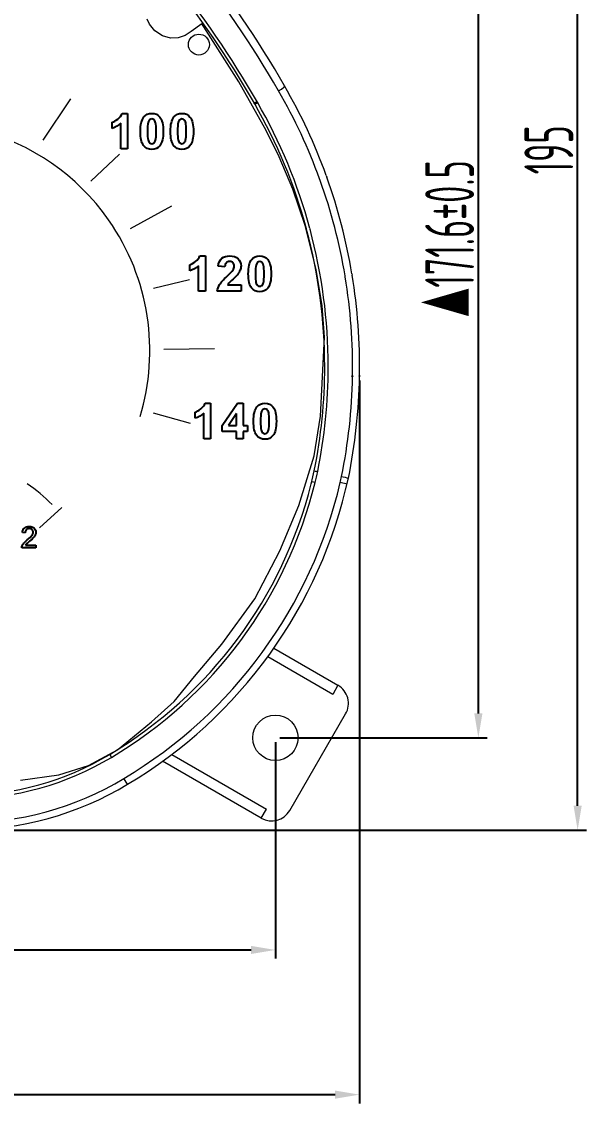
# Model space of a CAD drawing. Header units: millimetres. Extents: x 2768 to 3957, y 940 to 1781.
# Drawn here: x 3202.1 to 3283, y 1383.3 to 1538.3 of the extents above; entities that cross this region are included whole.
import ezdxf

# ---------------------------------------------------------------- set-up
doc = ezdxf.new("R2010")
doc.units = ezdxf.units.MM
doc.layers.add('layer 1', color=7, linetype='Continuous')
doc.layers.add('尺寸标注', color=2, linetype='Continuous', lineweight=25)
doc.layers.add('粗实线', color=7, linetype='Continuous', lineweight=50)
doc.styles.add('SGW', font='gbenor.shx', dxfattribs={"width": 0.6, "bigfont": 'hztxt.shx'})
doc.dimstyles.new('线性', dxfattribs={"dimtxt": 7, "dimasz": 3.5, "dimexe": 1.25, "dimexo": 0.625, "dimtad": 1, "dimdsep": 46, "dimtxsty": 'SGW', "dimcen": 2.5, "dimadec": 0, "dimazin": 0, "dimtfac": 1, "dimtmove": 0, "dimatfit": 3, "dimfxl": 0, "dimarcsym": 0})

# ---------------------------------------------------------------- blocks, each defined once
blk = doc.blocks.new('*D2')
at = {"layer": 'Defpoints', "color": 0, "transparency": 16777216}
for p in [(2857.49, 1435.65), (3238.49, 1435.65), (3238.49, 1405.25)]:
    blk.add_point(p, dxfattribs=at)
at = {"layer": '尺寸标注', "color": 0, "lineweight": -2, "transparency": 16777216}
for p, q in [((2857.49, 1435.03), (2857.49, 1404)), ((3238.49, 1435.03), (3238.49, 1404)), ((2860.99, 1405.25), (3234.99, 1405.25))]:
    blk.add_line(p, q, dxfattribs=at)
at = {"layer": '尺寸标注', "color": 0, "transparency": 16777216}
for points in [[(2860.99, 1405.83), (2860.99, 1404.67), (2857.49, 1405.25)], [(3234.99, 1405.83), (3234.99, 1404.67), (3238.49, 1405.25)]]:
    blk.add_solid(points, dxfattribs=at)
at = {"layer": '尺寸标注', "color": 0, "transparency": 16777216, "insert": (3046.81, 1409.37), "char_height": 7, "attachment_point": 5, "style": 'SGW'}
blk.add_mtext('\\M+181A3381%%P1', dxfattribs=at)
blk = doc.blocks.new('_DotSmall')
at = {"color": 0, "linetype": 'ByBlock', "const_width": 0.5}
blk.add_lwpolyline([(-0.0625, 0, 1), (0.0625, 0, 1)], format="xyb", close=True, dxfattribs=at)
blk = doc.blocks.new('*D3')
at = {"layer": 'Defpoints', "color": 0, "transparency": 16777216}
for p in [(3153.99, 1607.22), (3267.57, 1607.22), (3238.49, 1435.65)]:
    blk.add_point(p, dxfattribs=at)
at = {"layer": '尺寸标注', "color": 0, "lineweight": -2, "transparency": 16777216}
for p, q in [((3154.62, 1607.22), (3268.82, 1607.22)), ((3267.57, 1439.15), (3267.57, 1603.72)), ((3239.11, 1435.65), (3268.82, 1435.65))]:
    blk.add_line(p, q, dxfattribs=at)
at = {"layer": '尺寸标注', "color": 0, "transparency": 16777216}
for points in [[(3266.99, 1603.72), (3268.16, 1603.72), (3267.57, 1607.22)], [(3266.99, 1439.15), (3268.16, 1439.15), (3267.57, 1435.65)]]:
    blk.add_solid(points, dxfattribs=at)
at = {"layer": '尺寸标注', "color": 0, "transparency": 16777216, "insert": (3263.45, 1507.2), "char_height": 7, "attachment_point": 5, "rotation": 90, "style": 'SGW'}
blk.add_mtext('\\M+181A3171.6%%P0.5', dxfattribs=at)
blk = doc.blocks.new('*D5')
at = {"layer": 'Defpoints', "color": 0, "transparency": 16777216}
for p in [(2845.68, 1489.72), (3250.54, 1487.47), (3250.54, 1384.51)]:
    blk.add_point(p, dxfattribs=at)
at = {"layer": '尺寸标注', "color": 0, "lineweight": -2, "transparency": 16777216}
for p, q in [((2845.68, 1489.1), (2845.68, 1383.26)), ((3250.54, 1486.85), (3250.54, 1383.26)), ((2849.18, 1384.51), (3247.04, 1384.51))]:
    blk.add_line(p, q, dxfattribs=at)
at = {"layer": '尺寸标注', "color": 0, "transparency": 16777216}
for points in [[(2849.18, 1385.09), (2849.18, 1383.93), (2845.68, 1384.51)], [(3247.04, 1385.09), (3247.04, 1383.93), (3250.54, 1384.51)]]:
    blk.add_solid(points, dxfattribs=at)
at = {"layer": '尺寸标注', "color": 0, "transparency": 16777216, "insert": (3048.11, 1388.63), "char_height": 7, "attachment_point": 5, "style": 'SGW'}
blk.add_mtext('404.9', dxfattribs=at)
blk = doc.blocks.new('*D6')
at = {"layer": 'Defpoints', "color": 0, "transparency": 16777216}
for p in [(3048.36, 1617.42), (3281.8, 1617.42), (3048.24, 1422.42)]:
    blk.add_point(p, dxfattribs=at)
at = {"layer": '尺寸标注', "color": 0, "lineweight": -2, "transparency": 16777216}
for p, q in [((3048.98, 1617.42), (3283.05, 1617.42)), ((3281.8, 1425.92), (3281.8, 1613.92)), ((3048.87, 1422.42), (3283.05, 1422.42))]:
    blk.add_line(p, q, dxfattribs=at)
at = {"layer": '尺寸标注', "color": 0, "transparency": 16777216}
for points in [[(3281.22, 1613.92), (3282.38, 1613.92), (3281.8, 1617.42)], [(3281.22, 1425.92), (3282.38, 1425.92), (3281.8, 1422.42)]]:
    blk.add_solid(points, dxfattribs=at)
at = {"layer": '尺寸标注', "color": 0, "transparency": 16777216, "insert": (3277.67, 1519.92), "char_height": 7, "attachment_point": 5, "rotation": 90, "style": 'SGW'}
blk.add_mtext('195', dxfattribs=at)

msp = doc.modelspace()

# ---------------------------------------------------------------- linework, layer by layer
at = {"layer": 'layer 1', "color": 51, "lineweight": 20}
msp.add_ellipse((3227.52, 1535.007), major_axis=(0, 1.5), ratio=1, dxfattribs=at)
at = {"layer": 'layer 1', "lineweight": 20}
for points in [[(3220.434, 1537.935), (3220.434, 1537.935), (3220.118, 1538.632), (3220.118, 1538.632)], [(3221.205, 1536.982), (3221.205, 1536.982), (3220.434, 1537.935), (3220.434, 1537.935)], [(3222.329, 1536.262), (3222.329, 1536.262), (3221.205, 1536.982), (3221.205, 1536.982)], [(3226.429, 1536.862), (3226.429, 1536.862), (3225.55, 1536.301), (3225.55, 1536.301)], [(3227.929, 1537.962), (3227.929, 1537.962), (3226.429, 1536.862), (3226.429, 1536.862)], [(3228.229, 1537.562), (3228.229, 1537.562), (3227.929, 1537.962), (3227.929, 1537.962)], [(3223.471, 1535.947), (3223.471, 1535.947), (3222.329, 1536.262), (3222.329, 1536.262)], [(3224.555, 1535.984), (3224.555, 1535.984), (3223.471, 1535.947), (3223.471, 1535.947)], [(3225.55, 1536.301), (3225.55, 1536.301), (3224.555, 1535.984), (3224.555, 1535.984)], [(3239.023, 1518.905), (3239.023, 1518.905), (3237.141, 1522.685), (3237.141, 1522.685)], [(3245.529, 1493.062), (3245.529, 1493.062), (3245.179, 1497.562), (3245.179, 1497.562)], [(3244.029, 1476.062), (3244.029, 1476.062), (3244.929, 1481.762), (3244.929, 1481.762)], [(3239.129, 1462.462), (3239.129, 1462.462), (3241.829, 1468.962), (3241.829, 1468.962)], [(3235.529, 1455.562), (3235.529, 1455.562), (3239.129, 1462.462), (3239.129, 1462.462)], [(3230.829, 1449.062), (3230.829, 1449.062), (3235.529, 1455.562), (3235.529, 1455.562)]]:
    msp.add_open_spline(points, degree=3, dxfattribs=at)
at = {"layer": 'layer 1', "color": 7, "lineweight": 0}
for points in [[(3214.581, 1509.883), (3205.482, 1522.878), (3188.366, 1527.464), (3173.988, 1520.76)], [(3205.189, 1521.286), (3205.189, 1521.286), (3209.158, 1527.223), (3209.158, 1527.223)], [(3219.096, 1481.691), (3221.908, 1491.026), (3220.495, 1501.437), (3214.581, 1509.883)], [(3204.661, 1465.75), (3204.661, 1465.75), (3207.875, 1468.672), (3207.875, 1468.672)], [(3204.661, 1465.75), (3204.661, 1465.75), (3207.875, 1468.672), (3207.875, 1468.672)], [(3204.661, 1465.75), (3204.661, 1465.75), (3207.875, 1468.672), (3207.875, 1468.672)], [(3204.661, 1465.75), (3204.661, 1465.75), (3207.875, 1468.672), (3207.875, 1468.672)], [(3204.661, 1465.75), (3204.661, 1465.75), (3207.875, 1468.672), (3207.875, 1468.672)], [(3204.661, 1465.75), (3204.661, 1465.75), (3207.875, 1468.672), (3207.875, 1468.672)], [(3204.661, 1465.75), (3204.661, 1465.75), (3207.875, 1468.672), (3207.875, 1468.672)], [(3204.661, 1465.75), (3204.661, 1465.75), (3207.875, 1468.672), (3207.875, 1468.672)], [(3204.661, 1465.75), (3204.661, 1465.75), (3207.875, 1468.672), (3207.875, 1468.672)], [(3204.661, 1465.75), (3204.661, 1465.75), (3207.875, 1468.672), (3207.875, 1468.672)], [(3204.661, 1465.75), (3204.661, 1465.75), (3207.875, 1468.672), (3207.875, 1468.672)], [(3204.661, 1465.75), (3204.661, 1465.75), (3207.875, 1468.672), (3207.875, 1468.672)], [(3204.661, 1465.75), (3204.661, 1465.75), (3207.875, 1468.672), (3207.875, 1468.672)], [(3204.661, 1465.75), (3204.661, 1465.75), (3207.875, 1468.672), (3207.875, 1468.672)], [(3204.661, 1465.75), (3204.661, 1465.75), (3207.875, 1468.672), (3207.875, 1468.672)], [(3204.661, 1465.75), (3204.661, 1465.75), (3207.875, 1468.672), (3207.875, 1468.672)], [(3204.661, 1465.75), (3204.661, 1465.75), (3207.875, 1468.672), (3207.875, 1468.672)], [(3204.661, 1465.75), (3204.661, 1465.75), (3207.875, 1468.672), (3207.875, 1468.672)], [(3204.661, 1465.75), (3204.661, 1465.75), (3207.875, 1468.672), (3207.875, 1468.672)], [(3204.661, 1465.75), (3204.661, 1465.75), (3207.875, 1468.672), (3207.875, 1468.672)], [(3204.661, 1465.75), (3204.661, 1465.75), (3207.875, 1468.672), (3207.875, 1468.672)], [(3207.875, 1468.672), (3207.875, 1468.672), (3207.875, 1468.672), (3207.875, 1468.672)], [(3204.661, 1465.75), (3204.661, 1465.75), (3204.661, 1465.75), (3204.661, 1465.75)]]:
    msp.add_open_spline(points, degree=3, dxfattribs=at)
at = {"layer": 'layer 1', "color": 7}
for points in [[(3215.084, 1523.87), (3215.336, 1523.952), (3215.611, 1524.108), (3215.907, 1524.339)], [(3215.907, 1524.339), (3216.204, 1524.571), (3216.407, 1524.84), (3216.517, 1525.148)], [(3216.517, 1525.148), (3216.517, 1525.148), (3217.302, 1525.148), (3217.302, 1525.148)], [(3217.302, 1525.148), (3217.302, 1525.148), (3217.302, 1520.076), (3217.302, 1520.076)], [(3219.634, 1524.631), (3219.907, 1524.975), (3220.288, 1525.148), (3220.777, 1525.148)], [(3220.465, 1524.233), (3220.373, 1524.158), (3220.301, 1524.024), (3220.251, 1523.831)], [(3220.777, 1524.345), (3220.661, 1524.345), (3220.556, 1524.307), (3220.465, 1524.233)], [(3220.777, 1525.148), (3221.268, 1525.148), (3221.65, 1524.973), (3221.925, 1524.623)], [(3221.09, 1524.233), (3220.999, 1524.307), (3220.895, 1524.345), (3220.777, 1524.345)], [(3221.316, 1523.789), (3221.256, 1524.01), (3221.181, 1524.158), (3221.09, 1524.233)], [(3223.951, 1524.631), (3224.223, 1524.975), (3224.604, 1525.148), (3225.094, 1525.148)], [(3224.781, 1524.233), (3224.689, 1524.158), (3224.617, 1524.024), (3224.567, 1523.831)], [(3225.094, 1524.345), (3224.977, 1524.345), (3224.873, 1524.307), (3224.781, 1524.233)], [(3225.094, 1525.148), (3225.584, 1525.148), (3225.966, 1524.973), (3226.241, 1524.623)], [(3225.406, 1524.233), (3225.315, 1524.307), (3225.211, 1524.345), (3225.094, 1524.345)], [(3225.632, 1523.789), (3225.572, 1524.01), (3225.497, 1524.158), (3225.406, 1524.233)], [(3215.084, 1522.991), (3215.084, 1522.991), (3215.084, 1523.87), (3215.084, 1523.87)], [(3216.334, 1523.725), (3215.98, 1523.393), (3215.564, 1523.149), (3215.084, 1522.991)], [(3216.334, 1520.076), (3216.334, 1520.076), (3216.334, 1523.725), (3216.334, 1523.725)], [(3220.24, 1521.346), (3220.3, 1521.124), (3220.375, 1520.977), (3220.466, 1520.903)], [(3221.091, 1520.905), (3221.183, 1520.979), (3221.255, 1521.113), (3221.305, 1521.306)], [(3224.556, 1521.346), (3224.616, 1521.124), (3224.691, 1520.977), (3224.782, 1520.903)], [(3225.408, 1520.905), (3225.499, 1520.979), (3225.571, 1521.113), (3225.622, 1521.306)], [(3217.302, 1520.076), (3217.302, 1520.076), (3216.334, 1520.076), (3216.334, 1520.076)], [(3226.231, 1503.447), (3226.482, 1503.529), (3226.757, 1503.685), (3227.054, 1503.916)], [(3227.054, 1503.916), (3227.35, 1504.148), (3227.554, 1504.417), (3227.663, 1504.725)], [(3227.663, 1504.725), (3227.663, 1504.725), (3228.448, 1504.725), (3228.448, 1504.725)], [(3228.448, 1504.725), (3228.448, 1504.725), (3228.448, 1499.653), (3228.448, 1499.653)], [(3230.278, 1503.229), (3230.335, 1503.762), (3230.515, 1504.144), (3230.818, 1504.377)], [(3235.097, 1504.208), (3235.37, 1504.552), (3235.751, 1504.725), (3236.24, 1504.725)], [(3236.24, 1503.922), (3236.124, 1503.922), (3236.019, 1503.884), (3235.927, 1503.81)], [(3236.24, 1504.725), (3236.73, 1504.725), (3237.113, 1504.55), (3237.388, 1504.2)], [(3236.553, 1503.81), (3236.461, 1503.884), (3236.358, 1503.922), (3236.24, 1503.922)], [(3226.231, 1502.568), (3226.231, 1502.568), (3226.231, 1503.447), (3226.231, 1503.447)], [(3227.481, 1503.302), (3227.127, 1502.97), (3226.71, 1502.726), (3226.231, 1502.568)], [(3227.481, 1499.653), (3227.481, 1499.653), (3227.481, 1503.302), (3227.481, 1503.302)], [(3231.242, 1503.133), (3231.242, 1503.133), (3230.278, 1503.229), (3230.278, 1503.229)], [(3231.449, 1503.74), (3231.33, 1503.617), (3231.261, 1503.415), (3231.242, 1503.133)], [(3231.583, 1501.831), (3232.02, 1502.237), (3232.287, 1502.513), (3232.386, 1502.658)], [(3233.435, 1502.669), (3233.354, 1502.464), (3233.224, 1502.248), (3233.048, 1502.024)], [(3235.927, 1503.81), (3235.836, 1503.735), (3235.764, 1503.601), (3235.713, 1503.408)], [(3236.779, 1503.366), (3236.719, 1503.587), (3236.643, 1503.735), (3236.553, 1503.81)], [(3230.495, 1500.62), (3230.679, 1500.924), (3231.042, 1501.328), (3231.583, 1501.831)], [(3231.833, 1500.821), (3231.752, 1500.729), (3231.685, 1500.64), (3231.635, 1500.553)], [(3232.414, 1501.379), (3232.108, 1501.1), (3231.914, 1500.913), (3231.833, 1500.821)], [(3233.048, 1502.024), (3232.93, 1501.874), (3232.719, 1501.659), (3232.414, 1501.379)], [(3235.703, 1500.923), (3235.763, 1500.701), (3235.838, 1500.554), (3235.928, 1500.48)], [(3236.554, 1500.482), (3236.646, 1500.556), (3236.717, 1500.69), (3236.768, 1500.883)], [(3228.448, 1499.653), (3228.448, 1499.653), (3227.481, 1499.653), (3227.481, 1499.653)], [(3230.163, 1499.653), (3230.201, 1499.993), (3230.31, 1500.315), (3230.495, 1500.62)], [(3233.557, 1499.653), (3233.557, 1499.653), (3230.163, 1499.653), (3230.163, 1499.653)], [(3231.635, 1500.553), (3231.635, 1500.553), (3233.557, 1500.553), (3233.557, 1500.553)], [(3233.557, 1500.553), (3233.557, 1500.553), (3233.557, 1499.653), (3233.557, 1499.653)], [(3226.975, 1482.32), (3227.226, 1482.402), (3227.501, 1482.559), (3227.798, 1482.789)], [(3226.975, 1481.442), (3226.975, 1481.442), (3226.975, 1482.32), (3226.975, 1482.32)], [(3228.225, 1482.175), (3227.871, 1481.844), (3227.454, 1481.599), (3226.975, 1481.442)], [(3227.798, 1482.789), (3228.094, 1483.021), (3228.298, 1483.29), (3228.407, 1483.598)], [(3228.225, 1478.526), (3228.225, 1478.526), (3228.225, 1482.175), (3228.225, 1482.175)], [(3228.407, 1483.598), (3228.407, 1483.598), (3229.192, 1483.598), (3229.192, 1483.598)], [(3229.192, 1483.598), (3229.192, 1483.598), (3229.192, 1478.526), (3229.192, 1478.526)], [(3230.863, 1480.39), (3230.863, 1480.39), (3233.055, 1483.598), (3233.055, 1483.598)], [(3233.055, 1483.598), (3233.055, 1483.598), (3233.867, 1483.598), (3233.867, 1483.598)], [(3233.867, 1483.598), (3233.867, 1483.598), (3233.867, 1480.394), (3233.867, 1480.394)], [(3235.841, 1483.081), (3236.114, 1483.425), (3236.495, 1483.598), (3236.984, 1483.598)], [(3236.671, 1482.683), (3236.58, 1482.608), (3236.508, 1482.474), (3236.457, 1482.281)], [(3236.984, 1482.795), (3236.868, 1482.795), (3236.763, 1482.757), (3236.671, 1482.683)], [(3236.984, 1483.598), (3237.474, 1483.598), (3237.857, 1483.423), (3238.132, 1483.074)], [(3237.297, 1482.683), (3237.205, 1482.757), (3237.102, 1482.795), (3236.984, 1482.795)], [(3237.523, 1482.239), (3237.463, 1482.46), (3237.387, 1482.608), (3237.297, 1482.683)], [(3232.93, 1482.12), (3232.93, 1482.12), (3231.769, 1480.394), (3231.769, 1480.394)], [(3232.93, 1480.394), (3232.93, 1480.394), (3232.93, 1482.12), (3232.93, 1482.12)], [(3230.863, 1479.542), (3230.863, 1479.542), (3230.863, 1480.39), (3230.863, 1480.39)], [(3232.93, 1479.542), (3232.93, 1479.542), (3230.863, 1479.542), (3230.863, 1479.542)], [(3231.769, 1480.394), (3231.769, 1480.394), (3232.93, 1480.394), (3232.93, 1480.394)], [(3232.93, 1478.526), (3232.93, 1478.526), (3232.93, 1479.542), (3232.93, 1479.542)], [(3233.867, 1480.394), (3233.867, 1480.394), (3234.494, 1480.394), (3234.494, 1480.394)], [(3233.867, 1479.542), (3233.867, 1479.542), (3233.867, 1478.526), (3233.867, 1478.526)], [(3234.494, 1479.542), (3234.494, 1479.542), (3233.867, 1479.542), (3233.867, 1479.542)], [(3234.494, 1480.394), (3234.494, 1480.394), (3234.494, 1479.542), (3234.494, 1479.542)], [(3236.447, 1479.796), (3236.507, 1479.574), (3236.582, 1479.427), (3236.672, 1479.353)], [(3237.298, 1479.355), (3237.39, 1479.43), (3237.461, 1479.564), (3237.512, 1479.756)], [(3229.192, 1478.526), (3229.192, 1478.526), (3228.225, 1478.526), (3228.225, 1478.526)], [(3233.867, 1478.526), (3233.867, 1478.526), (3232.93, 1478.526), (3232.93, 1478.526)], [(3202.228, 1465.067), (3202.254, 1465.353), (3202.353, 1465.57), (3202.524, 1465.72)], [(3202.774, 1465.474), (3202.666, 1465.367), (3202.612, 1465.218), (3202.61, 1465.028)], [(3202.201, 1463.159), (3202.252, 1463.296), (3202.334, 1463.43), (3202.446, 1463.563)], [(3202.61, 1465.028), (3202.61, 1465.028), (3202.228, 1465.067), (3202.228, 1465.067)], [(3202.446, 1463.563), (3202.559, 1463.695), (3202.721, 1463.848), (3202.933, 1464.022)], [(3203.262, 1463.842), (3203.039, 1463.654), (3202.895, 1463.527), (3202.832, 1463.46)], [(3202.933, 1464.022), (3203.262, 1464.292), (3203.485, 1464.506), (3203.601, 1464.664)], [(3203.835, 1464.375), (3203.72, 1464.245), (3203.529, 1464.067), (3203.262, 1463.842)], [(3204.082, 1464.745), (3204.033, 1464.628), (3203.95, 1464.504), (3203.835, 1464.375)], [(3202.158, 1462.901), (3202.155, 1462.991), (3202.169, 1463.077), (3202.201, 1463.159)], [(3204.161, 1462.901), (3204.161, 1462.901), (3202.158, 1462.901), (3202.158, 1462.901)], [(3202.832, 1463.46), (3202.768, 1463.394), (3202.716, 1463.327), (3202.675, 1463.259)], [(3202.675, 1463.259), (3202.675, 1463.259), (3204.161, 1463.259), (3204.161, 1463.259)], [(3204.161, 1463.259), (3204.161, 1463.259), (3204.161, 1462.901), (3204.161, 1462.901)]]:
    msp.add_open_spline(points, degree=3, dxfattribs=at)
for points, knots in [([(3219.59, 1520.557), (3219.289, 1520.935), (3219.138, 1521.608), (3219.138, 1522.577), (3219.138, 1522.577), (3219.138, 1523.529), (3219.304, 1524.213), (3219.634, 1524.631)], [0.625, 0.625, 0.625, 0.625, 0.75, 0.75, 0.75, 0.75000001, 0.875, 0.875, 0.875, 0.875]), ([(3221.925, 1524.623), (3222.253, 1524.211), (3222.418, 1523.525), (3222.418, 1522.567), (3222.418, 1522.567), (3222.418, 1521.612), (3222.252, 1520.925), (3221.922, 1520.507)], [0.125, 0.125, 0.125, 0.125, 0.25, 0.25, 0.25, 0.25000001, 0.375, 0.375, 0.375, 0.375]), ([(3223.906, 1520.557), (3223.605, 1520.935), (3223.454, 1521.608), (3223.454, 1522.577), (3223.454, 1522.577), (3223.454, 1523.529), (3223.62, 1524.213), (3223.951, 1524.631)], [0.625, 0.625, 0.625, 0.625, 0.75, 0.75, 0.75, 0.75000001, 0.875, 0.875, 0.875, 0.875]), ([(3226.241, 1524.623), (3226.569, 1524.211), (3226.734, 1523.525), (3226.734, 1522.567), (3226.734, 1522.567), (3226.734, 1521.612), (3226.568, 1520.925), (3226.238, 1520.507)], [0.125, 0.125, 0.125, 0.125, 0.25, 0.25, 0.25, 0.25000001, 0.375, 0.375, 0.375, 0.375]), ([(3220.251, 1523.831), (3220.185, 1523.58), (3220.151, 1523.159), (3220.151, 1522.567), (3220.151, 1522.567), (3220.151, 1521.974), (3220.181, 1521.567), (3220.24, 1521.346)], [0.16666667, 0.16666667, 0.16666667, 0.16666667, 0.25, 0.25, 0.25, 0.25000001, 0.33333333, 0.33333333, 0.33333333, 0.33333333]), ([(3221.305, 1521.306), (3221.371, 1521.554), (3221.405, 1521.974), (3221.405, 1522.567), (3221.405, 1522.567), (3221.405, 1523.159), (3221.375, 1523.566), (3221.316, 1523.789)], [0.66666667, 0.66666667, 0.66666667, 0.66666667, 0.75, 0.75, 0.75, 0.75000001, 0.83333333, 0.83333333, 0.83333333, 0.83333333]), ([(3224.567, 1523.831), (3224.501, 1523.58), (3224.467, 1523.159), (3224.467, 1522.567), (3224.467, 1522.567), (3224.467, 1521.974), (3224.497, 1521.567), (3224.556, 1521.346)], [0.16666667, 0.16666667, 0.16666667, 0.16666667, 0.25, 0.25, 0.25, 0.25000001, 0.33333333, 0.33333333, 0.33333333, 0.33333333]), ([(3225.622, 1521.306), (3225.687, 1521.554), (3225.722, 1521.974), (3225.722, 1522.567), (3225.722, 1522.567), (3225.722, 1523.159), (3225.691, 1523.566), (3225.632, 1523.789)], [0.66666667, 0.66666667, 0.66666667, 0.66666667, 0.75, 0.75, 0.75, 0.75000001, 0.83333333, 0.83333333, 0.83333333, 0.83333333]), ([(3221.922, 1520.507), (3221.649, 1520.162), (3221.268, 1519.99), (3220.777, 1519.99), (3220.777, 1519.99), (3220.287, 1519.99), (3219.891, 1520.178), (3219.59, 1520.557)], [0.375, 0.375, 0.375, 0.375, 0.5, 0.5, 0.5, 0.50000001, 0.625, 0.625, 0.625, 0.625]), ([(3220.466, 1520.903), (3220.558, 1520.83), (3220.661, 1520.792), (3220.777, 1520.792), (3220.777, 1520.792), (3220.895, 1520.792), (3221, 1520.83), (3221.091, 1520.905)], [0.41666667, 0.41666667, 0.41666667, 0.41666667, 0.5, 0.5, 0.5, 0.50000001, 0.58333333, 0.58333333, 0.58333333, 0.58333333]), ([(3226.238, 1520.507), (3225.965, 1520.162), (3225.584, 1519.99), (3225.094, 1519.99), (3225.094, 1519.99), (3224.603, 1519.99), (3224.207, 1520.178), (3223.906, 1520.557)], [0.375, 0.375, 0.375, 0.375, 0.5, 0.5, 0.5, 0.50000001, 0.625, 0.625, 0.625, 0.625]), ([(3224.782, 1520.903), (3224.874, 1520.83), (3224.977, 1520.792), (3225.094, 1520.792), (3225.094, 1520.792), (3225.211, 1520.792), (3225.316, 1520.83), (3225.408, 1520.905)], [0.41666667, 0.41666667, 0.41666667, 0.41666667, 0.5, 0.5, 0.5, 0.50000001, 0.58333333, 0.58333333, 0.58333333, 0.58333333]), ([(3230.818, 1504.377), (3231.122, 1504.609), (3231.501, 1504.725), (3231.956, 1504.725), (3231.956, 1504.725), (3232.454, 1504.725), (3232.846, 1504.59), (3233.13, 1504.322)], [0.571428571, 0.571428571, 0.571428571, 0.571428571, 0.619047619, 0.619047619, 0.619047619, 0.619047629, 0.666666667, 0.666666667, 0.666666667, 0.666666667]), ([(3232.386, 1502.658), (3232.519, 1502.858), (3232.586, 1503.055), (3232.586, 1503.25), (3232.586, 1503.25), (3232.586, 1503.466), (3232.528, 1503.631), (3232.412, 1503.748), (3232.412, 1503.748), (3232.295, 1503.864), (3232.136, 1503.922), (3231.931, 1503.922), (3231.931, 1503.922), (3231.729, 1503.922), (3231.569, 1503.861), (3231.449, 1503.74)], [0.23809524, 0.23809524, 0.23809524, 0.23809524, 0.28571429, 0.28571429, 0.28571429, 0.2857143, 0.33333333, 0.33333333, 0.33333333, 0.33333334, 0.38095238, 0.38095238, 0.38095238, 0.38095239, 0.42857143, 0.42857143, 0.42857143, 0.42857143]), ([(3233.13, 1504.322), (3233.415, 1504.052), (3233.557, 1503.718), (3233.557, 1503.319), (3233.557, 1503.319), (3233.557, 1503.092), (3233.516, 1502.875), (3233.435, 1502.669)], [0.666666667, 0.666666667, 0.666666667, 0.666666667, 0.714285714, 0.714285714, 0.714285714, 0.714285724, 0.761904762, 0.761904762, 0.761904762, 0.761904762]), ([(3235.052, 1500.134), (3234.751, 1500.512), (3234.601, 1501.185), (3234.601, 1502.154), (3234.601, 1502.154), (3234.601, 1503.106), (3234.767, 1503.79), (3235.097, 1504.208)], [0.625, 0.625, 0.625, 0.625, 0.75, 0.75, 0.75, 0.75000001, 0.875, 0.875, 0.875, 0.875]), ([(3237.388, 1504.2), (3237.716, 1503.788), (3237.88, 1503.102), (3237.88, 1502.144), (3237.88, 1502.144), (3237.88, 1501.189), (3237.715, 1500.502), (3237.384, 1500.084)], [0.125, 0.125, 0.125, 0.125, 0.25, 0.25, 0.25, 0.25000001, 0.375, 0.375, 0.375, 0.375]), ([(3235.713, 1503.408), (3235.647, 1503.157), (3235.613, 1502.736), (3235.613, 1502.144), (3235.613, 1502.144), (3235.613, 1501.551), (3235.644, 1501.144), (3235.703, 1500.923)], [0.16666667, 0.16666667, 0.16666667, 0.16666667, 0.25, 0.25, 0.25, 0.25000001, 0.33333333, 0.33333333, 0.33333333, 0.33333333]), ([(3236.768, 1500.883), (3236.834, 1501.131), (3236.868, 1501.551), (3236.868, 1502.144), (3236.868, 1502.144), (3236.868, 1502.736), (3236.837, 1503.143), (3236.779, 1503.366)], [0.66666667, 0.66666667, 0.66666667, 0.66666667, 0.75, 0.75, 0.75, 0.75000001, 0.83333333, 0.83333333, 0.83333333, 0.83333333]), ([(3237.384, 1500.084), (3237.111, 1499.739), (3236.73, 1499.567), (3236.24, 1499.567), (3236.24, 1499.567), (3235.75, 1499.567), (3235.353, 1499.755), (3235.052, 1500.134)], [0.375, 0.375, 0.375, 0.375, 0.5, 0.5, 0.5, 0.50000001, 0.625, 0.625, 0.625, 0.625]), ([(3235.928, 1500.48), (3236.02, 1500.407), (3236.124, 1500.369), (3236.24, 1500.369), (3236.24, 1500.369), (3236.358, 1500.369), (3236.462, 1500.407), (3236.554, 1500.482)], [0.41666667, 0.41666667, 0.41666667, 0.41666667, 0.5, 0.5, 0.5, 0.50000001, 0.58333333, 0.58333333, 0.58333333, 0.58333333]), ([(3235.796, 1479.007), (3235.495, 1479.385), (3235.345, 1480.059), (3235.345, 1481.028), (3235.345, 1481.028), (3235.345, 1481.979), (3235.511, 1482.663), (3235.841, 1483.081)], [0.625, 0.625, 0.625, 0.625, 0.75, 0.75, 0.75, 0.75000001, 0.875, 0.875, 0.875, 0.875]), ([(3236.457, 1482.281), (3236.391, 1482.031), (3236.357, 1481.61), (3236.357, 1481.017), (3236.357, 1481.017), (3236.357, 1480.424), (3236.388, 1480.018), (3236.447, 1479.796)], [0.16666667, 0.16666667, 0.16666667, 0.16666667, 0.25, 0.25, 0.25, 0.25000001, 0.33333333, 0.33333333, 0.33333333, 0.33333333]), ([(3237.512, 1479.756), (3237.578, 1480.005), (3237.612, 1480.424), (3237.612, 1481.017), (3237.612, 1481.017), (3237.612, 1481.61), (3237.581, 1482.017), (3237.523, 1482.239)], [0.66666667, 0.66666667, 0.66666667, 0.66666667, 0.75, 0.75, 0.75, 0.75000001, 0.83333333, 0.83333333, 0.83333333, 0.83333333]), ([(3238.132, 1483.074), (3238.46, 1482.661), (3238.624, 1481.975), (3238.624, 1481.017), (3238.624, 1481.017), (3238.624, 1480.062), (3238.459, 1479.375), (3238.128, 1478.957)], [0.125, 0.125, 0.125, 0.125, 0.25, 0.25, 0.25, 0.25000001, 0.375, 0.375, 0.375, 0.375]), ([(3236.672, 1479.353), (3236.764, 1479.28), (3236.868, 1479.243), (3236.984, 1479.243), (3236.984, 1479.243), (3237.102, 1479.243), (3237.206, 1479.28), (3237.298, 1479.355)], [0.41666667, 0.41666667, 0.41666667, 0.41666667, 0.5, 0.5, 0.5, 0.50000001, 0.58333333, 0.58333333, 0.58333333, 0.58333333]), ([(3238.128, 1478.957), (3237.855, 1478.612), (3237.474, 1478.441), (3236.984, 1478.441), (3236.984, 1478.441), (3236.494, 1478.441), (3236.097, 1478.629), (3235.796, 1479.007)], [0.375, 0.375, 0.375, 0.375, 0.5, 0.5, 0.5, 0.50000001, 0.625, 0.625, 0.625, 0.625]), ([(3202.524, 1465.72), (3202.694, 1465.869), (3202.924, 1465.944), (3203.212, 1465.944), (3203.212, 1465.944), (3203.503, 1465.944), (3203.733, 1465.863), (3203.902, 1465.702)], [0.590909091, 0.590909091, 0.590909091, 0.590909091, 0.636363636, 0.636363636, 0.636363636, 0.636363646, 0.681818182, 0.681818182, 0.681818182, 0.681818182]), ([(3203.617, 1465.484), (3203.511, 1465.585), (3203.373, 1465.636), (3203.204, 1465.636), (3203.204, 1465.636), (3203.025, 1465.636), (3202.881, 1465.582), (3202.774, 1465.474)], [0.363636364, 0.363636364, 0.363636364, 0.363636364, 0.409090909, 0.409090909, 0.409090909, 0.409090919, 0.454545455, 0.454545455, 0.454545455, 0.454545455]), ([(3203.601, 1464.664), (3203.717, 1464.821), (3203.775, 1464.971), (3203.775, 1465.111), (3203.775, 1465.111), (3203.775, 1465.258), (3203.722, 1465.383), (3203.617, 1465.484)], [0.272727273, 0.272727273, 0.272727273, 0.272727273, 0.318181818, 0.318181818, 0.318181818, 0.318181828, 0.363636364, 0.363636364, 0.363636364, 0.363636364]), ([(3203.902, 1465.702), (3204.072, 1465.541), (3204.157, 1465.341), (3204.157, 1465.102), (3204.157, 1465.102), (3204.157, 1464.981), (3204.132, 1464.862), (3204.082, 1464.745)], [0.681818182, 0.681818182, 0.681818182, 0.681818182, 0.727272727, 0.727272727, 0.727272727, 0.727272737, 0.772727273, 0.772727273, 0.772727273, 0.772727273])]:
    msp.add_open_spline(points, degree=3, knots=knots, dxfattribs=at)
at = {"layer": 'layer 1', "color": 22, "lineweight": 0}
for points in [[(3212.018, 1515.421), (3212.018, 1515.421), (3216.153, 1519.3), (3216.153, 1519.3)], [(3217.744, 1508.656), (3217.744, 1508.656), (3223.667, 1511.902), (3223.667, 1511.902)], [(3221.015, 1500.104), (3221.015, 1500.104), (3226.156, 1501.348), (3226.156, 1501.348)], [(3222.506, 1491.338), (3222.506, 1491.338), (3229.774, 1491.438), (3229.774, 1491.438)], [(3220.968, 1482.233), (3220.968, 1482.233), (3226.282, 1480.75), (3226.282, 1480.75)], [(3206.489, 1469.084), (3205.388, 1470.182), (3204.196, 1471.183), (3202.923, 1472.075)]]:
    msp.add_open_spline(points, degree=3, dxfattribs=at)
at = {"layer": 'layer 1', "color": 7, "lineweight": 9}
for points in [[(3202.228, 1465.067), (3202.254, 1465.353), (3202.353, 1465.57), (3202.524, 1465.72)], [(3202.774, 1465.474), (3202.666, 1465.367), (3202.612, 1465.218), (3202.61, 1465.028)], [(3202.201, 1463.159), (3202.252, 1463.296), (3202.334, 1463.43), (3202.446, 1463.563)], [(3202.61, 1465.028), (3202.61, 1465.028), (3202.228, 1465.067), (3202.228, 1465.067)], [(3202.446, 1463.563), (3202.559, 1463.695), (3202.721, 1463.848), (3202.933, 1464.022)], [(3203.262, 1463.842), (3203.039, 1463.654), (3202.895, 1463.527), (3202.832, 1463.46)], [(3202.933, 1464.022), (3203.262, 1464.292), (3203.485, 1464.506), (3203.601, 1464.664)], [(3203.835, 1464.375), (3203.72, 1464.245), (3203.529, 1464.067), (3203.262, 1463.842)], [(3204.082, 1464.745), (3204.033, 1464.628), (3203.95, 1464.504), (3203.835, 1464.375)], [(3202.158, 1462.901), (3202.155, 1462.991), (3202.169, 1463.077), (3202.201, 1463.159)], [(3204.161, 1462.901), (3204.161, 1462.901), (3202.158, 1462.901), (3202.158, 1462.901)], [(3202.832, 1463.46), (3202.768, 1463.394), (3202.716, 1463.327), (3202.675, 1463.259)], [(3202.675, 1463.259), (3202.675, 1463.259), (3204.161, 1463.259), (3204.161, 1463.259)], [(3204.161, 1463.259), (3204.161, 1463.259), (3204.161, 1462.901), (3204.161, 1462.901)]]:
    msp.add_open_spline(points, degree=3, dxfattribs=at)
for points, knots in [([(3202.524, 1465.72), (3202.694, 1465.869), (3202.924, 1465.944), (3203.212, 1465.944), (3203.212, 1465.944), (3203.503, 1465.944), (3203.733, 1465.863), (3203.902, 1465.702)], [0.590909091, 0.590909091, 0.590909091, 0.590909091, 0.636363636, 0.636363636, 0.636363636, 0.636363646, 0.681818182, 0.681818182, 0.681818182, 0.681818182]), ([(3203.617, 1465.484), (3203.511, 1465.585), (3203.373, 1465.636), (3203.204, 1465.636), (3203.204, 1465.636), (3203.025, 1465.636), (3202.881, 1465.582), (3202.774, 1465.474)], [0.363636364, 0.363636364, 0.363636364, 0.363636364, 0.409090909, 0.409090909, 0.409090909, 0.409090919, 0.454545455, 0.454545455, 0.454545455, 0.454545455]), ([(3203.601, 1464.664), (3203.717, 1464.821), (3203.775, 1464.971), (3203.775, 1465.111), (3203.775, 1465.111), (3203.775, 1465.258), (3203.722, 1465.383), (3203.617, 1465.484)], [0.272727273, 0.272727273, 0.272727273, 0.272727273, 0.318181818, 0.318181818, 0.318181818, 0.318181828, 0.363636364, 0.363636364, 0.363636364, 0.363636364]), ([(3203.902, 1465.702), (3204.072, 1465.541), (3204.157, 1465.341), (3204.157, 1465.102), (3204.157, 1465.102), (3204.157, 1464.981), (3204.132, 1464.862), (3204.082, 1464.745)], [0.681818182, 0.681818182, 0.681818182, 0.681818182, 0.727272727, 0.727272727, 0.727272727, 0.727272737, 0.772727273, 0.772727273, 0.772727273, 0.772727273])]:
    msp.add_open_spline(points, degree=3, knots=knots, dxfattribs=at)
at = {"layer": '粗实线', "color": 7, "lineweight": 0}
for p, q in [((3244.904, 1515.524), (3244.819, 1515.761)), ((3245.759, 1516.265), (3245.85, 1516.013)), ((3242.963, 1508.506), (3242.939, 1508.595)), ((3243.422, 1508.657), (3243.454, 1508.536)), ((3248.498, 1501.705), (3248.471, 1501.864)), ((3249.458, 1502.14), (3249.487, 1501.965)), ((3243.619, 1472.052), (3243.662, 1472.225)), ((3244.177, 1472.225), (3243.693, 1472.345)), ((3248.751, 1471.997), (3247.777, 1472.224)), ((3238.262, 1448.489), (3247.455, 1443.179)), ((3246.705, 1441.881), (3237.385, 1447.263)), ((3247.455, 1443.179), (3246.705, 1441.881)), ((3240.55, 1425.226), (3248.553, 1439.081)), ((3214.737, 1433.276), (3214.994, 1432.847)), ((3223.638, 1433.262), (3237.202, 1425.428)), ((3236.452, 1424.129), (3222.325, 1432.289)), ((3217.303, 1428.985), (3216.789, 1429.842)), ((3236.452, 1424.129), (3237.202, 1425.428))]:
    msp.add_line(p, q, dxfattribs=at)
at = {"layer": '粗实线', "color": 7, "lineweight": 35}
for p, q in [((3249.545, 1487.446), (3249.546, 1487.509)), ((3250.546, 1487.55), (3250.544, 1487.475))]:
    msp.add_line(p, q, dxfattribs=at)
at = {"layer": '粗实线', "color": 7, "lineweight": 0}
msp.add_lwpolyline([(3238.939, 1528.376), (3239.35, 1528.627), (3239.701, 1528.903), (3239.792, 1529.013), (3239.808, 1529.049), (3239.811, 1529.064), (3239.806, 1529.086)], dxfattribs=at)
at = {"layer": '粗实线', "color": 7, "lineweight": 35}
msp.add_lwpolyline([(3235.471, 1526.593), (3235.475, 1526.589), (3235.488, 1526.583), (3235.509, 1526.582), (3235.57, 1526.593), (3235.901, 1526.738), (3235.904, 1526.741)], dxfattribs=at)
at = {"layer": '粗实线', "color": 7, "lineweight": 0}
msp.add_circle((3238.49, 1435.655), 3.25, dxfattribs=at)
for centre, radius, start, end in [((3110.434, 1454.865), 149.15, 29.84277, 38.693), ((3111.306, 1454.903), 147.27, 29.9271, 38.80792), ((3110.434, 1454.865), 144.15, 29.84106, 38.70229), ((3110.977, 1454.964), 144.079, 29.87924, 38.76409), ((3170.007, 1488.881), 80.55, 19.87408, 29.94159), ((3170.608, 1488.849), 78.94, 19.93285, 30.04783), ((3170.007, 1488.881), 75.55, 15.12569, 29.94483), ((3170.24, 1488.839), 75.818, 15.15297, 29.99348), ((3170.369, 1488.764), 79.194, 9.52149, 19.74946), ((3170.007, 1488.881), 80.55, 9.47427, 19.68402), ((3169.708, 1488.774), 76.35, 0.0574, 15.00163), ((3170.007, 1488.881), 75.55, 0, 15.05561), ((3170.758, 1488.831), 78.799, 359.03895, 9.40354), ((3170.007, 1488.881), 80.55, 359.05308, 9.34805), ((3169.876, 1488.894), 75.68, 348.58768, 359.99017), ((3170.288, 1488.85), 75.769, 348.55318, 359.99998), ((3170.387, 1488.841), 79.17, 348.52362, 358.99048), ((3170.007, 1488.881), 80.55, 348.54661, 358.99943), ((3182.391, 1487.513), 68.15, 300.81681, 347.60703), ((3182.388, 1487.513), 63.152, 345.99035, 347.56988), ((3249.131, 1496.199), 22.849, 257.17887, 258.43444), ((3182.609, 1487.487), 63.432, 346.07774, 347.55133), ((3182.853, 1487.461), 66.688, 346.79319, 347.55506), ((3264.236, 1548.709), 77.348, 257.86329, 258.60351), ((3182.391, 1487.513), 63.15, 300.81134, 345.82849), ((3182.391, 1487.513), 63.65, 300.81253, 346.10248), ((3182.391, 1487.513), 67.15, 300.81478, 346.84024), ((3182.391, 1487.513), 63.15, 345.82849, 346.09605), ((3245.955, 1440.582), 3, 329.99042, 59.99042), ((3193.612, 1468.487), 41.062, 270, 300.96194), ((3193.612, 1468.487), 41.562, 270, 300.96194), ((3193.612, 1468.487), 45.062, 270, 300.95368), ((3193.612, 1468.487), 46.062, 270, 300.95368), ((3237.953, 1426.727), 3, 239.99042, 329.99042)]:
    msp.add_arc(centre, radius, start, end, dxfattribs=at)
for points in [[(3233.251, 1529.66), (3233.251, 1529.66), (3228.229, 1537.562), (3228.229, 1537.562)], [(3237.141, 1522.685), (3237.141, 1522.685), (3233.251, 1529.66), (3233.251, 1529.66)], [(3240.977, 1514.293), (3240.977, 1514.293), (3239.023, 1518.905), (3239.023, 1518.905)], [(3242.729, 1509.062), (3242.729, 1509.062), (3240.977, 1514.293), (3240.977, 1514.293)], [(3244.329, 1502.762), (3244.329, 1502.762), (3242.729, 1509.062), (3242.729, 1509.062)], [(3245.179, 1497.562), (3245.179, 1497.562), (3244.329, 1502.762), (3244.329, 1502.762)], [(3244.929, 1481.762), (3244.929, 1481.762), (3245.529, 1493.062), (3245.529, 1493.062)], [(3241.829, 1468.962), (3241.829, 1468.962), (3244.029, 1476.062), (3244.029, 1476.062)], [(3226.907, 1444.443), (3226.907, 1444.443), (3230.829, 1449.062), (3230.829, 1449.062)], [(3224, 1440.848), (3224, 1440.848), (3226.907, 1444.443), (3226.907, 1444.443)], [(3220.735, 1437.951), (3220.735, 1437.951), (3224, 1440.848), (3224, 1440.848)], [(3215.879, 1433.949), (3215.879, 1433.949), (3220.735, 1437.951), (3220.735, 1437.951)], [(3211.716, 1431.697), (3211.716, 1431.697), (3215.879, 1433.949), (3215.879, 1433.949)], [(3207.454, 1430.326), (3207.454, 1430.326), (3211.716, 1431.697), (3211.716, 1431.697)], [(3201.963, 1429.575), (3201.963, 1429.575), (3207.454, 1430.326), (3207.454, 1430.326)]]:
    msp.add_open_spline(points, degree=3, dxfattribs=at)

# ---------------------------------------------------------------- dimensions: what is measured, and where the dimension line sits
at = {"layer": '尺寸标注'}
dim = msp.add_linear_dim(base=(3281.8, 1617.424), p1=(3048.242, 1422.425), p2=(3048.359, 1617.424), angle=90, dimstyle='线性', dxfattribs=at)
dim.commit()
dim.dimension.update_dxf_attribs({"geometry": '*D6', "text_midpoint": (3281.8, 1519.924), "dimtype": 160})
dim = msp.add_linear_dim(base=(3267.573, 1607.225), p1=(3238.49, 1435.655), p2=(3153.99, 1607.225), angle=90, text='▲<>%%P0.5', dimstyle='线性', override={"dimdec": 1, "dimldrblk": 'DotSmall'}, dxfattribs=at)
dim.commit()
dim.dimension.update_dxf_attribs({"geometry": '*D3', "text_midpoint": (3267.573, 1507.203), "dimtype": 160})
dim = msp.add_linear_dim(base=(3250.544, 1384.509), p1=(2845.68, 1489.724), p2=(3250.544, 1487.475), dimstyle='线性', override={"dimdec": 1, "dimldrblk": 'DotSmall'}, dxfattribs=at)
dim.commit()
dim.dimension.update_dxf_attribs({"geometry": '*D5', "text_midpoint": (3048.112, 1388.634)})
dim = msp.add_linear_dim(base=(3238.49, 1405.249), p1=(2857.49, 1435.655), p2=(3238.49, 1435.655), text='▲<>%%P1', dimstyle='线性', override={"dimldrblk": 'DotSmall'}, dxfattribs=at)
dim.commit()
dim.dimension.update_dxf_attribs({"geometry": '*D2', "text_midpoint": (3046.807, 1405.249), "dimtype": 160})

doc.saveas('drawing.dxf')
